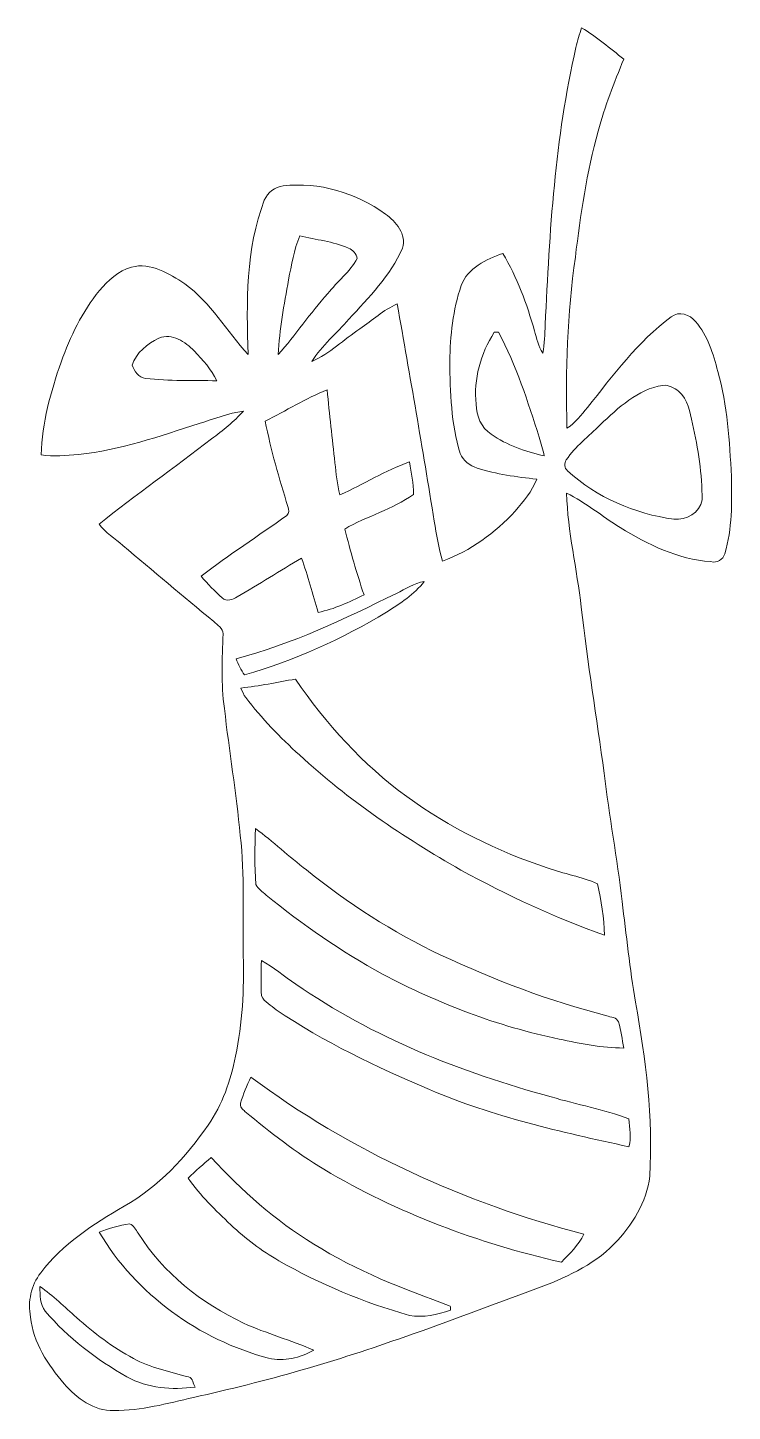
# Model space of a CAD drawing. Header units: centimetres. Extents: x -8.3 to 8.3, y -16.3 to 16.2.
import ezdxf

# ---------------------------------------------------------------- set-up
doc = ezdxf.new("R2010")
doc.units = ezdxf.units.CM
doc.header["$MEASUREMENT"] = 0
doc.layers.add('Layer 1', color=7, linetype='Continuous')

msp = doc.modelspace()

# ---------------------------------------------------------------- linework, layer by layer
at = {"layer": 'Layer 1', "color": 8, "lineweight": 9}
for points, knots in [([(4.71788, 16.23717), (5.07101, 16.02303), (5.38604, 15.75492), (5.70672, 15.49669), (5.70672, 15.49669), (5.48376, 14.94247), (5.26081, 14.38579), (5.10559, 13.80794), (5.10559, 13.80794), (4.83959, 12.83957), (4.69354, 11.84332), (4.57183, 10.84814), (4.57183, 10.84814), (4.3838, 9.51993), (4.33441, 8.17549), (4.37569, 6.83564), (4.37569, 6.83564), (4.5743, 6.95276), (4.70942, 7.14503), (4.85476, 7.31824), (4.85476, 7.31824), (5.45801, 8.06966), (6.03939, 8.86623), (6.82114, 9.44479), (6.82114, 9.44479), (7.00565, 9.59436), (7.25718, 9.50017), (7.39547, 9.33648), (7.39547, 9.33648), (7.67381, 9.00417), (7.81033, 8.58013), (7.91687, 8.16702), (7.91687, 8.16702), (8.13665, 7.36375), (8.19557, 6.52837), (8.23402, 5.70005), (8.23402, 5.70005), (8.24707, 5.09433), (8.2566, 4.47097), (8.07844, 3.88536), (8.07844, 3.88536), (8.04422, 3.7439), (7.8957, 3.655), (7.75001, 3.69945), (7.75001, 3.69945), (6.98236, 3.75413), (6.27046, 4.09703), (5.62734, 4.49955), (5.62734, 4.49955), (5.19872, 4.75566), (4.81701, 5.08939), (4.36546, 5.30564), (4.36546, 5.30564), (4.39439, 4.40324), (4.60958, 3.52306), (4.70942, 2.62877), (4.70942, 2.62877), (4.85758, 1.32596), (5.07031, 0.03162), (5.25093, -1.26696), (5.25093, -1.26696), (5.36664, -2.27449), (5.5522, -3.27215), (5.66862, -4.27969), (5.66862, -4.27969), (5.76951, -5.0692), (5.84995, -5.86224), (5.98541, -6.64717), (5.98541, -6.64717), (6.22248, -7.99478), (6.40345, -9.36356), (6.31808, -10.73447), (6.31808, -10.73447), (6.25141, -11.34689), (5.90251, -11.88911), (5.48376, -12.32514), (5.48376, -12.32514), (4.98282, -12.83843), (4.30937, -13.1323), (3.64791, -13.38065), (3.64791, -13.38065), (2.62415, -13.7359), (1.62261, -14.15218), (0.59426, -14.49508), (0.59426, -14.49508), (-1.03522, -15.07681), (-2.70103, -15.55694), (-4.39084, -15.927), (-4.39084, -15.927), (-5.00467, -16.07305), (-5.6245, -16.23815), (-6.26021, -16.23639), (-6.26021, -16.23639), (-6.73046, -16.25473), (-7.1291, -15.94323), (-7.42861, -15.61197), (-7.42861, -15.61197), (-7.80432, -15.1583), (-8.1578, -14.64324), (-8.21742, -14.0407), (-8.21742, -14.0407), (-8.28374, -13.68192), (-8.20613, -13.29387), (-7.97894, -13.00565), (-7.97894, -13.00565), (-7.46812, -12.32796), (-6.74246, -11.86018), (-6.0182, -11.43932), (-6.0182, -11.43932), (-5.2174, -10.97612), (-4.56441, -10.29172), (-4.04759, -9.53149), (-4.04759, -9.53149), (-3.71562, -9.0503), (-3.51666, -8.48832), (-3.40483, -7.91788), (-3.40483, -7.91788), (-3.23973, -7.14247), (-3.20092, -6.34519), (-3.22456, -5.55462), (-3.22456, -5.55462), (-3.24149, -4.61376), (-3.18646, -3.66902), (-3.29335, -2.73204), (-3.29335, -2.73204), (-3.38966, -1.73545), (-3.55229, -0.74696), (-3.66588, 0.24752), (-3.66588, 0.24752), (-3.74737, 0.82784), (-3.71703, 1.41556), (-3.69657, 1.99906), (-3.69657, 1.99906), (-3.69199, 2.13311), (-3.83416, 2.20826), (-3.91671, 2.29398), (-3.91671, 2.29398), (-4.6339, 2.8803), (-5.33805, 3.48249), (-6.04819, 4.07727), (-6.04819, 4.07727), (-6.23763, 4.24131), (-6.456, 4.37678), (-6.60911, 4.57857), (-6.60911, 4.57857), (-5.74304, 5.26508), (-4.84275, 5.90713), (-3.96574, 6.57917), (-3.96574, 6.57917), (-3.70575, 6.78378), (-3.43905, 6.98451), (-3.21926, 7.23357), (-3.21926, 7.23357), (-3.57592, 7.18524), (-3.91212, 7.04696), (-4.25502, 6.94465), (-4.25502, 6.94465), (-5.18177, 6.64197), (-6.11345, 6.32164), (-7.08783, 6.2144), (-7.08783, 6.2144), (-7.37993, 6.20064), (-7.67661, 6.15372), (-7.96695, 6.20946), (-7.96695, 6.20946), (-7.94719, 6.957), (-7.74399, 7.68301), (-7.49916, 8.38434), (-7.49916, 8.38434), (-7.28221, 8.98229), (-7.00528, 9.56614), (-6.60029, 10.06144), (-6.60029, 10.06144), (-6.39885, 10.29992), (-6.15473, 10.52393), (-5.85028, 10.61636), (-5.85028, 10.61636), (-5.38991, 10.72572), (-4.95952, 10.46855), (-4.59651, 10.2209), (-4.59651, 10.2209), (-3.98338, 9.78204), (-3.61296, 9.10612), (-3.10885, 8.56284), (-3.10885, 8.56284), (-3.14871, 9.77746), (-3.17023, 11.03299), (-2.7289, 12.18728), (-2.7289, 12.18728), (-2.65517, 12.36896), (-2.47878, 12.49384), (-2.28652, 12.5196), (-2.28652, 12.5196), (-1.44091, 12.62825), (-0.57308, 12.35167), (0.11343, 11.86131), (0.11343, 11.86131), (0.36037, 11.68281), (0.61155, 11.3833), (0.51736, 11.05839), (0.51736, 11.05839), (0.22773, 10.41634), (-0.27639, 9.90481), (-0.74347, 9.39011), (-0.74347, 9.39011), (-1.0324, 9.05955), (-1.37776, 8.77662), (-1.61166, 8.40092), (-1.61166, 8.40092), (-1.19361, 8.58612), (-0.86095, 8.91456), (-0.48312, 9.16433), (-0.48312, 9.16433), (-0.19349, 9.36047), (0.06439, 9.61306), (0.39106, 9.74888), (0.39106, 9.74888), (0.69128, 8.04955), (0.98726, 6.34951), (1.25925, 4.6456), (1.25925, 4.6456), (1.31428, 4.33233), (1.36156, 4.01624), (1.45187, 3.71038), (1.45187, 3.71038), (2.10874, 3.95204), (2.68941, 4.37149), (3.16107, 4.88513), (3.16107, 4.88513), (3.35016, 5.11797), (3.56112, 5.34868), (3.66484, 5.63514), (3.66484, 5.63514), (3.19247, 5.68664), (2.71763, 5.7505), (2.26361, 5.8969), (2.26361, 5.8969), (2.09392, 5.95299), (1.93447, 6.0687), (1.86991, 6.24051), (1.86991, 6.24051), (1.65542, 6.93865), (1.62931, 7.67525), (1.62579, 8.40056), (1.62579, 8.40056), (1.63214, 9.00099), (1.69811, 9.60847), (1.89143, 10.17927), (1.89143, 10.17927), (2.04489, 10.59766), (2.47739, 10.79416), (2.86756, 10.93492), (2.86756, 10.93492), (3.20552, 10.37118), (3.43765, 9.75206), (3.61157, 9.12023), (3.61157, 9.12023), (3.66731, 8.94243), (3.69906, 8.75122), (3.80595, 8.59424), (3.80595, 8.59424), (3.8571, 8.81296), (3.85252, 9.03944), (3.86592, 9.26205), (3.86592, 9.26205), (3.96294, 11.44398), (4.09664, 13.63896), (4.58524, 15.77397), (4.58524, 15.77397), (4.62122, 15.93061), (4.66814, 16.08442), (4.71788, 16.23717), (4.71788, 16.23717), (4.71788, 16.23717), (4.71788, 16.23717), (4.71788, 16.23717)], [0, 0, 0, 0, 0.01428571, 0.01428571, 0.01428571, 0.01428571, 0.02857143, 0.02857143, 0.02857143, 0.02857143, 0.04285714, 0.04285714, 0.04285714, 0.04285714, 0.05714286, 0.05714286, 0.05714286, 0.05714286, 0.07142857, 0.07142857, 0.07142857, 0.07142857, 0.08571429, 0.08571429, 0.08571429, 0.08571429, 0.1, 0.1, 0.1, 0.1, 0.11428571, 0.11428571, 0.11428571, 0.11428571, 0.12857143, 0.12857143, 0.12857143, 0.12857143, 0.14285714, 0.14285714, 0.14285714, 0.14285714, 0.15714286, 0.15714286, 0.15714286, 0.15714286, 0.17142857, 0.17142857, 0.17142857, 0.17142857, 0.18571429, 0.18571429, 0.18571429, 0.18571429, 0.2, 0.2, 0.2, 0.2, 0.21428571, 0.21428571, 0.21428571, 0.21428571, 0.22857143, 0.22857143, 0.22857143, 0.22857143, 0.24285714, 0.24285714, 0.24285714, 0.24285714, 0.25714286, 0.25714286, 0.25714286, 0.25714286, 0.27142857, 0.27142857, 0.27142857, 0.27142857, 0.28571429, 0.28571429, 0.28571429, 0.28571429, 0.3, 0.3, 0.3, 0.3, 0.31428571, 0.31428571, 0.31428571, 0.31428571, 0.32857143, 0.32857143, 0.32857143, 0.32857143, 0.34285714, 0.34285714, 0.34285714, 0.34285714, 0.35714286, 0.35714286, 0.35714286, 0.35714286, 0.37142857, 0.37142857, 0.37142857, 0.37142857, 0.38571429, 0.38571429, 0.38571429, 0.38571429, 0.4, 0.4, 0.4, 0.4, 0.41428571, 0.41428571, 0.41428571, 0.41428571, 0.42857143, 0.42857143, 0.42857143, 0.42857143, 0.44285714, 0.44285714, 0.44285714, 0.44285714, 0.45714286, 0.45714286, 0.45714286, 0.45714286, 0.47142857, 0.47142857, 0.47142857, 0.47142857, 0.48571429, 0.48571429, 0.48571429, 0.48571429, 0.5, 0.5, 0.5, 0.5, 0.51428571, 0.51428571, 0.51428571, 0.51428571, 0.52857143, 0.52857143, 0.52857143, 0.52857143, 0.54285714, 0.54285714, 0.54285714, 0.54285714, 0.55714286, 0.55714286, 0.55714286, 0.55714286, 0.57142857, 0.57142857, 0.57142857, 0.57142857, 0.58571429, 0.58571429, 0.58571429, 0.58571429, 0.6, 0.6, 0.6, 0.6, 0.61428571, 0.61428571, 0.61428571, 0.61428571, 0.62857143, 0.62857143, 0.62857143, 0.62857143, 0.64285714, 0.64285714, 0.64285714, 0.64285714, 0.65714286, 0.65714286, 0.65714286, 0.65714286, 0.67142857, 0.67142857, 0.67142857, 0.67142857, 0.68571429, 0.68571429, 0.68571429, 0.68571429, 0.7, 0.7, 0.7, 0.7, 0.71428571, 0.71428571, 0.71428571, 0.71428571, 0.72857143, 0.72857143, 0.72857143, 0.72857143, 0.74285714, 0.74285714, 0.74285714, 0.74285714, 0.75714286, 0.75714286, 0.75714286, 0.75714286, 0.77142857, 0.77142857, 0.77142857, 0.77142857, 0.78571429, 0.78571429, 0.78571429, 0.78571429, 0.8, 0.8, 0.8, 0.8, 0.81428571, 0.81428571, 0.81428571, 0.81428571, 0.82857143, 0.82857143, 0.82857143, 0.82857143, 0.84285714, 0.84285714, 0.84285714, 0.84285714, 0.85714286, 0.85714286, 0.85714286, 0.85714286, 0.87142857, 0.87142857, 0.87142857, 0.87142857, 0.88571429, 0.88571429, 0.88571429, 0.88571429, 0.9, 0.9, 0.9, 0.9, 0.91428571, 0.91428571, 0.91428571, 0.91428571, 0.92857143, 0.92857143, 0.92857143, 0.92857143, 0.94285714, 0.94285714, 0.94285714, 0.94285714, 0.95714286, 0.95714286, 0.95714286, 0.95714286, 0.97142857, 0.97142857, 0.97142857, 0.97142857, 1, 1, 1, 1]), ([(-1.896, 11.34802), (-2.03746, 11.01959), (-2.09038, 10.66363), (-2.16023, 10.31579), (-2.16023, 10.31579), (-2.26288, 9.73477), (-2.37683, 9.15269), (-2.40364, 8.56214), (-2.40364, 8.56214), (-1.99089, 9.01757), (-1.65152, 9.5351), (-1.24053, 9.99265), (-1.24053, 9.99265), (-1.01652, 10.27346), (-0.7216, 10.501), (-0.54591, 10.81744), (-0.54591, 10.81744), (-0.56567, 10.92857), (-0.64998, 11.02452), (-0.75617, 11.06227), (-0.75617, 11.06227), (-1.11565, 11.22455), (-1.51746, 11.24995), (-1.896, 11.34802), (-1.896, 11.34802), (-1.896, 11.34802), (-1.896, 11.34802), (-1.896, 11.34802)], [0, 0, 0, 0, 0.125, 0.125, 0.125, 0.125, 0.25, 0.25, 0.25, 0.25, 0.375, 0.375, 0.375, 0.375, 0.5, 0.5, 0.5, 0.5, 0.625, 0.625, 0.625, 0.625, 0.75, 0.75, 0.75, 0.75, 1, 1, 1, 1]), ([(-5.20329, 8.94525), (-5.47563, 8.82319), (-5.73528, 8.59918), (-5.83476, 8.31237), (-5.83476, 8.31237), (-5.7762, 8.1769), (-5.67813, 8.01604), (-5.5155, 8.00228), (-5.5155, 8.00228), (-4.96128, 7.93419), (-4.40178, 7.9543), (-3.84474, 7.94619), (-3.84474, 7.94619), (-3.9735, 8.21077), (-4.17035, 8.43584), (-4.37355, 8.64539), (-4.37355, 8.64539), (-4.59157, 8.85635), (-4.88226, 9.07966), (-5.20329, 8.94525), (-5.20329, 8.94525), (-5.20329, 8.94525), (-5.20329, 8.94525), (-5.20329, 8.94525)], [0, 0, 0, 0, 0.14285714, 0.14285714, 0.14285714, 0.14285714, 0.28571429, 0.28571429, 0.28571429, 0.28571429, 0.42857143, 0.42857143, 0.42857143, 0.42857143, 0.57142857, 0.57142857, 0.57142857, 0.57142857, 0.71428571, 0.71428571, 0.71428571, 0.71428571, 1, 1, 1, 1]), ([(2.66542, 9.08389), (2.35215, 8.58295), (2.17577, 7.98711), (2.24597, 7.39303), (2.24597, 7.39303), (2.24491, 7.12139), (2.36415, 6.84411), (2.59592, 6.69136), (2.59592, 6.69136), (2.96528, 6.42959), (3.40414, 6.28213), (3.84158, 6.17983), (3.84158, 6.17983), (3.80983, 6.32764), (3.7682, 6.47299), (3.72411, 6.61762), (3.72411, 6.61762), (3.45564, 7.45865), (3.18718, 8.30567), (2.77055, 9.08777), (2.77055, 9.08777), (2.74444, 9.08672), (2.69188, 9.08495), (2.66542, 9.08389), (2.66542, 9.08389), (2.66542, 9.08389), (2.66542, 9.08389), (2.66542, 9.08389)], [0, 0, 0, 0, 0.125, 0.125, 0.125, 0.125, 0.25, 0.25, 0.25, 0.25, 0.375, 0.375, 0.375, 0.375, 0.5, 0.5, 0.5, 0.5, 0.625, 0.625, 0.625, 0.625, 0.75, 0.75, 0.75, 0.75, 1, 1, 1, 1]), ([(6.62782, 7.83788), (6.03127, 7.75145), (5.57972, 7.30343), (5.15674, 6.91149), (5.15674, 6.91149), (4.88722, 6.63985), (4.57219, 6.40878), (4.35946, 6.08564), (4.35946, 6.08564), (4.30407, 6.01155), (4.31289, 5.89337), (4.38557, 5.83411), (4.38557, 5.83411), (5.07101, 5.20299), (5.9653, 4.82304), (6.88288, 4.69428), (6.88288, 4.69428), (7.17039, 4.66182), (7.502, 4.84456), (7.54751, 5.14584), (7.54751, 5.14584), (7.5521, 5.74979), (7.45191, 6.34951), (7.3235, 6.93759), (7.3235, 6.93759), (7.25682, 7.20817), (7.22155, 7.50874), (6.99612, 7.70242), (6.99612, 7.70242), (6.88711, 7.77227), (6.76329, 7.85376), (6.62782, 7.83788), (6.62782, 7.83788), (6.62782, 7.83788), (6.62782, 7.83788), (6.62782, 7.83788)], [0, 0, 0, 0, 0.1, 0.1, 0.1, 0.1, 0.2, 0.2, 0.2, 0.2, 0.3, 0.3, 0.3, 0.3, 0.4, 0.4, 0.4, 0.4, 0.5, 0.5, 0.5, 0.5, 0.6, 0.6, 0.6, 0.6, 0.7, 0.7, 0.7, 0.7, 0.8, 0.8, 0.8, 0.8, 1, 1, 1, 1]), ([(-2.70738, 6.99792), (-2.57509, 6.31741), (-2.38106, 5.65031), (-2.17398, 4.9892), (-2.17398, 4.9892), (-2.15529, 4.92147), (-2.13271, 4.83151), (-2.20432, 4.78494), (-2.20432, 4.78494), (-2.86649, 4.30058), (-3.56075, 3.8589), (-4.21057, 3.35655), (-4.21057, 3.35655), (-4.0624, 3.17099), (-3.8906, 3.00518), (-3.71562, 2.84502), (-3.71562, 2.84502), (-3.61861, 2.74624), (-3.46445, 2.80939), (-3.36673, 2.87324), (-3.36673, 2.87324), (-2.85449, 3.16111), (-2.3666, 3.49025), (-1.85578, 3.78023), (-1.85578, 3.78023), (-1.70373, 3.36254), (-1.59331, 2.93216), (-1.46384, 2.50741), (-1.46384, 2.50741), (-1.08496, 2.58149), (-0.73395, 2.74942), (-0.38893, 2.91663), (-0.38893, 2.91663), (-0.55932, 3.4264), (-0.70925, 3.94286), (-0.84048, 4.46462), (-0.84048, 4.46462), (-0.31731, 4.76695), (0.27853, 4.92606), (0.77524, 5.27672), (0.77524, 5.27672), (0.77383, 5.53354), (0.72091, 5.78577), (0.68281, 6.03836), (0.68281, 6.03836), (0.11096, 5.84398), (-0.39881, 5.50849), (-0.95267, 5.26966), (-0.95267, 5.26966), (-1.02358, 5.51308), (-1.03945, 5.76814), (-1.07226, 6.01826), (-1.07226, 6.01826), (-1.13329, 6.58905), (-1.19961, 7.15914), (-1.25465, 7.73064), (-1.25465, 7.73064), (-1.76018, 7.53238), (-2.22161, 7.23816), (-2.70738, 6.99792), (-2.70738, 6.99792), (-2.70738, 6.99792), (-2.70738, 6.99792), (-2.70738, 6.99792)], [0, 0, 0, 0, 0.05882353, 0.05882353, 0.05882353, 0.05882353, 0.11764706, 0.11764706, 0.11764706, 0.11764706, 0.17647059, 0.17647059, 0.17647059, 0.17647059, 0.23529412, 0.23529412, 0.23529412, 0.23529412, 0.29411765, 0.29411765, 0.29411765, 0.29411765, 0.35294118, 0.35294118, 0.35294118, 0.35294118, 0.41176471, 0.41176471, 0.41176471, 0.41176471, 0.47058824, 0.47058824, 0.47058824, 0.47058824, 0.52941176, 0.52941176, 0.52941176, 0.52941176, 0.58823529, 0.58823529, 0.58823529, 0.58823529, 0.64705882, 0.64705882, 0.64705882, 0.64705882, 0.70588235, 0.70588235, 0.70588235, 0.70588235, 0.76470588, 0.76470588, 0.76470588, 0.76470588, 0.82352941, 0.82352941, 0.82352941, 0.82352941, 0.88235294, 0.88235294, 0.88235294, 0.88235294, 1, 1, 1, 1]), ([(0.3699, 2.95015), (-0.84683, 2.35501), (-2.07556, 1.75917), (-3.39283, 1.41733), (-3.39283, 1.41733), (-3.33921, 1.28504), (-3.27253, 1.15768), (-3.19633, 1.03668), (-3.19633, 1.03668), (-2.02158, 1.36723), (-0.90786, 1.88546), (0.13918, 2.50812), (0.13918, 2.50812), (0.45915, 2.71661), (0.78829, 2.93039), (1.02677, 3.23519), (1.02677, 3.23519), (0.79076, 3.18404), (0.58333, 3.05633), (0.3699, 2.95015), (0.3699, 2.95015), (0.3699, 2.95015), (0.3699, 2.95015), (0.3699, 2.95015)], [0, 0, 0, 0, 0.14285714, 0.14285714, 0.14285714, 0.14285714, 0.28571429, 0.28571429, 0.28571429, 0.28571429, 0.42857143, 0.42857143, 0.42857143, 0.42857143, 0.57142857, 0.57142857, 0.57142857, 0.57142857, 0.71428571, 0.71428571, 0.71428571, 0.71428571, 1, 1, 1, 1]), ([(-3.27677, 0.73047), (-3.24643, 0.65286), (-3.21609, 0.57313), (-3.16494, 0.5061), (-3.16494, 0.5061), (-2.78923, 0.01645), (-2.36166, -0.43229), (-1.90023, -0.84151), (-1.90023, -0.84151), (-0.76181, -1.90231), (0.53676, -2.77649), (1.88755, -3.54308), (1.88755, -3.54308), (2.97128, -4.13575), (4.09311, -4.66597), (5.25904, -5.07555), (5.25904, -5.07555), (5.24423, -4.66915), (5.18355, -4.26099), (5.09324, -3.86658), (5.09324, -3.86658), (4.71435, -3.69654), (4.29878, -3.63551), (3.91073, -3.49052), (3.91073, -3.49052), (2.73633, -3.10352), (1.61626, -2.54613), (0.61472, -1.81906), (0.61472, -1.81906), (-0.41574, -1.06658), (-1.2811, -0.10879), (-1.99901, 0.94214), (-1.99901, 0.94214), (-2.42269, 0.85817), (-2.84814, 0.78233), (-3.27677, 0.73047), (-3.27677, 0.73047), (-3.27677, 0.73047), (-3.27677, 0.73047), (-3.27677, 0.73047)], [0, 0, 0, 0, 0.09090909, 0.09090909, 0.09090909, 0.09090909, 0.18181818, 0.18181818, 0.18181818, 0.18181818, 0.27272727, 0.27272727, 0.27272727, 0.27272727, 0.36363636, 0.36363636, 0.36363636, 0.36363636, 0.45454545, 0.45454545, 0.45454545, 0.45454545, 0.54545455, 0.54545455, 0.54545455, 0.54545455, 0.63636364, 0.63636364, 0.63636364, 0.63636364, 0.72727273, 0.72727273, 0.72727273, 0.72727273, 0.81818182, 0.81818182, 0.81818182, 0.81818182, 1, 1, 1, 1]), ([(-2.93598, -2.57047), (-2.94551, -3.00686), (-2.96809, -3.44501), (-2.92646, -3.88069), (-2.92646, -3.88069), (-2.87636, -3.98793), (-2.77088, -4.0532), (-2.68657, -4.13116), (-2.68657, -4.13116), (-1.82967, -4.82366), (-0.92409, -5.46043), (0.04534, -5.98607), (0.04534, -5.98607), (1.35027, -6.68104), (2.74691, -7.21126), (4.19507, -7.51501), (4.19507, -7.51501), (4.69284, -7.61872), (5.19519, -7.72279), (5.70637, -7.72314), (5.70637, -7.72314), (5.67285, -7.51853), (5.64957, -7.30898), (5.58254, -7.11178), (5.58254, -7.11178), (5.54832, -6.99995), (5.39486, -7.00171), (5.31125, -6.96467), (5.31125, -6.96467), (3.96647, -6.62706), (2.6686, -6.124), (1.41271, -5.5398), (1.41271, -5.5398), (0.281, -5.01134), (-0.76746, -4.31955), (-1.74007, -3.53885), (-1.74007, -3.53885), (-2.1507, -3.23052), (-2.51935, -2.87069), (-2.93598, -2.57047), (-2.93598, -2.57047), (-2.93598, -2.57047), (-2.93598, -2.57047), (-2.93598, -2.57047)], [0, 0, 0, 0, 0.08333333, 0.08333333, 0.08333333, 0.08333333, 0.16666667, 0.16666667, 0.16666667, 0.16666667, 0.25, 0.25, 0.25, 0.25, 0.33333333, 0.33333333, 0.33333333, 0.33333333, 0.41666667, 0.41666667, 0.41666667, 0.41666667, 0.5, 0.5, 0.5, 0.5, 0.58333333, 0.58333333, 0.58333333, 0.58333333, 0.66666667, 0.66666667, 0.66666667, 0.66666667, 0.75, 0.75, 0.75, 0.75, 0.83333333, 0.83333333, 0.83333333, 0.83333333, 1, 1, 1, 1]), ([(-2.7977, -5.66821), (-2.80687, -5.94514), (-2.81357, -6.22313), (-2.79381, -6.50042), (-2.79381, -6.50042), (-2.72996, -6.64999), (-2.56874, -6.72337), (-2.4495, -6.82321), (-2.4495, -6.82321), (-1.32908, -7.58556), (-0.09894, -8.16906), (1.14566, -8.69681), (1.14566, -8.69681), (2.64355, -9.34028), (4.24234, -9.69623), (5.82913, -10.0416), (5.82913, -10.0416), (5.89016, -9.82888), (5.84148, -9.60487), (5.82984, -9.38967), (5.82984, -9.38967), (5.23894, -9.15895), (4.60993, -9.05382), (4.00492, -8.87108), (4.00492, -8.87108), (1.89107, -8.2943), (-0.18291, -7.47761), (-1.99125, -6.22278), (-1.99125, -6.22278), (-2.26218, -6.0411), (-2.51336, -5.82908), (-2.7977, -5.66821), (-2.7977, -5.66821), (-2.7977, -5.66821), (-2.7977, -5.66821), (-2.7977, -5.66821)], [0, 0, 0, 0, 0.1, 0.1, 0.1, 0.1, 0.2, 0.2, 0.2, 0.2, 0.3, 0.3, 0.3, 0.3, 0.4, 0.4, 0.4, 0.4, 0.5, 0.5, 0.5, 0.5, 0.6, 0.6, 0.6, 0.6, 0.7, 0.7, 0.7, 0.7, 0.8, 0.8, 0.8, 0.8, 1, 1, 1, 1]), ([(-3.04887, -8.40578), (-3.12966, -8.60897), (-3.23055, -8.80654), (-3.28488, -9.01891), (-3.28488, -9.01891), (-3.31416, -9.10145), (-3.23549, -9.16283), (-3.18293, -9.21328), (-3.18293, -9.21328), (-2.59167, -9.70083), (-1.98878, -10.17813), (-1.32873, -10.57078), (-1.32873, -10.57078), (0.39071, -11.60336), (2.29536, -12.30397), (4.24551, -12.75482), (4.24551, -12.75482), (4.43319, -12.54633), (4.65085, -12.35407), (4.77256, -12.09654), (4.77256, -12.09654), (1.96586, -11.36735), (-0.71595, -10.13509), (-3.04887, -8.40578), (-3.04887, -8.40578), (-3.04887, -8.40578), (-3.04887, -8.40578), (-3.04887, -8.40578)], [0, 0, 0, 0, 0.125, 0.125, 0.125, 0.125, 0.25, 0.25, 0.25, 0.25, 0.375, 0.375, 0.375, 0.375, 0.5, 0.5, 0.5, 0.5, 0.625, 0.625, 0.625, 0.625, 0.75, 0.75, 0.75, 0.75, 1, 1, 1, 1]), ([(-4.51855, -10.77927), (-4.23209, -11.18567), (-3.87296, -11.53245), (-3.51454, -11.87394), (-3.51454, -11.87394), (-3.17376, -12.1992), (-2.79523, -12.4853), (-2.386, -12.71919), (-2.386, -12.71919), (-1.42327, -13.27094), (-0.39069, -13.69921), (0.67681, -14.00119), (0.67681, -14.00119), (1.00137, -14.06575), (1.33122, -13.97861), (1.6406, -13.88018), (1.6406, -13.88018), (1.63954, -13.85549), (1.63778, -13.8061), (1.63672, -13.78141), (1.63672, -13.78141), (0.53535, -13.37571), (-0.57414, -12.96049), (-1.56826, -12.3262), (-1.56826, -12.3262), (-2.47208, -11.78045), (-3.25948, -11.06819), (-3.97421, -10.29595), (-3.97421, -10.29595), (-4.16259, -10.44906), (-4.34286, -10.6117), (-4.51855, -10.77927), (-4.51855, -10.77927), (-4.51855, -10.77927), (-4.51855, -10.77927), (-4.51855, -10.77927)], [0, 0, 0, 0, 0.1, 0.1, 0.1, 0.1, 0.2, 0.2, 0.2, 0.2, 0.3, 0.3, 0.3, 0.3, 0.4, 0.4, 0.4, 0.4, 0.5, 0.5, 0.5, 0.5, 0.6, 0.6, 0.6, 0.6, 0.7, 0.7, 0.7, 0.7, 0.8, 0.8, 0.8, 0.8, 1, 1, 1, 1]), ([(-5.89015, -11.85242), (-6.13497, -11.89017), (-6.3731, -11.96107), (-6.60523, -12.04645), (-6.60523, -12.04645), (-5.73916, -13.51083), (-4.2649, -14.57233), (-2.6273, -15.00625), (-2.6273, -15.00625), (-2.26782, -15.09868), (-1.88965, -14.99285), (-1.57003, -14.8221), (-1.57003, -14.8221), (-2.10837, -14.58398), (-2.6781, -14.42628), (-3.21538, -14.18498), (-3.21538, -14.18498), (-4.20316, -13.71509), (-5.10698, -13.01023), (-5.68906, -12.0729), (-5.68906, -12.0729), (-5.75362, -11.99917), (-5.78643, -11.87888), (-5.89015, -11.85242), (-5.89015, -11.85242), (-5.89015, -11.85242), (-5.89015, -11.85242), (-5.89015, -11.85242)], [0, 0, 0, 0, 0.125, 0.125, 0.125, 0.125, 0.25, 0.25, 0.25, 0.25, 0.375, 0.375, 0.375, 0.375, 0.5, 0.5, 0.5, 0.5, 0.625, 0.625, 0.625, 0.625, 0.75, 0.75, 0.75, 0.75, 1, 1, 1, 1]), ([(-7.99799, -13.32703), (-7.99376, -13.52247), (-8.00081, -13.7419), (-7.86958, -13.90065), (-7.86958, -13.90065), (-7.33865, -14.53282), (-6.67049, -15.04082), (-5.95294, -15.44299), (-5.95294, -15.44299), (-5.47105, -15.71957), (-4.8939, -15.75273), (-4.3538, -15.68641), (-4.3538, -15.68641), (-4.40883, -15.61232), (-4.3979, -15.47121), (-4.50831, -15.44828), (-4.50831, -15.44828), (-4.94611, -15.32622), (-5.40014, -15.23203), (-5.80301, -15.0119), (-5.80301, -15.0119), (-6.28878, -14.75331), (-6.72764, -14.41605), (-7.13757, -14.05093), (-7.13757, -14.05093), (-7.42191, -13.80681), (-7.68296, -13.53305), (-7.99799, -13.32703)], [0, 0, 0, 0, 0.125, 0.125, 0.125, 0.125, 0.25, 0.25, 0.25, 0.25, 0.375, 0.375, 0.375, 0.375, 0.5, 0.5, 0.5, 0.5, 0.625, 0.625, 0.625, 0.625, 0.75, 0.75, 0.75, 0.75, 1, 1, 1, 1])]:
    msp.add_open_spline(points, degree=3, knots=knots, dxfattribs=at)

doc.saveas('drawing.dxf')
